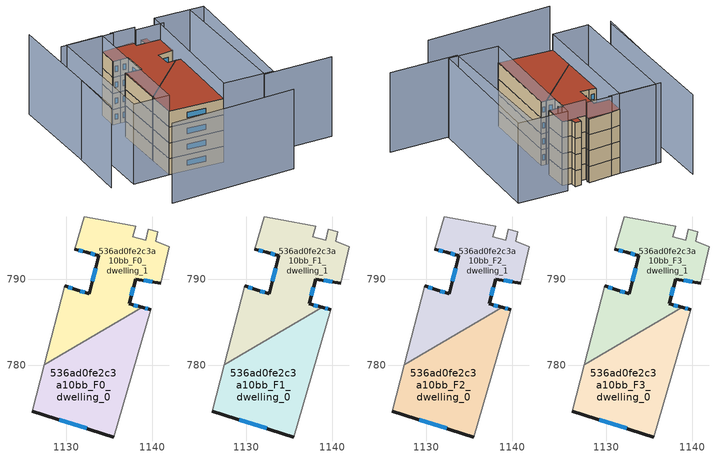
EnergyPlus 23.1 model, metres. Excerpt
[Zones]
536ad0fe2c3a10bb_F0_dwelling_0
 floor ground (EU_floor_Construction): 1139.83,786.46 1135.53,771.6 1125.99,774.62 1127.4,780.05 1138.86,786.72 z0
 wall outside (EU_wall_Construction): 1139.83,786.46 1138.86,786.72 / 1125.99,774.62 1135.53,771.6 z0:3
 wall adiabatic (EU_wall_Construction): 1127.4,780.05 1125.99,774.62 / 1135.53,771.6 1139.83,786.46 z0:3
 wall to 536ad0fe2c3a10bb_F0_dwelling_1 (EU_wall_Construction): 1138.86,786.72 1127.4,780.05 z0:3
 window (EU_Window_Construction): 1139.51,786.55 1139.18,786.63 / 1129.17,773.61 1132.35,772.61 z1:2
536ad0fe2c3a10bb_F0_dwelling_1
 floor ground (EU_floor_Construction): 1140.67,795.55 1140.42,794.45 1142.01,793.83 1141,789.54 1138.06,790.03 1137.31,787.13 1138.86,786.72 1127.4,780.05 1129.77,789.22 1131.13,788.78 1132.63,788.3 1133.78,792.76 1132.38,793.15 1130.99,793.53 1132.08,797.27 1133.73,797 1138.05,796.18 1137.71,794.97 1139.23,794.56 1139.56,795.83 z0
 wall outside (EU_wall_Construction): 1130.99,793.53 1132.38,793.15 1133.78,792.76 1132.63,788.3 1131.13,788.78 1129.77,789.22 / 1138.86,786.72 1137.31,787.13 1138.06,790.03 1141,789.54 z0:3
 wall adiabatic (EU_wall_Construction): 1129.77,789.22 1127.4,780.05 / 1141,789.54 1142.01,793.83 1140.42,794.45 1140.67,795.55 1139.56,795.83 1139.23,794.56 1137.71,794.97 1138.05,796.18 1133.73,797 1132.08,797.27 1130.99,793.53 z0:3
 window (EU_Window_Construction): 1130.68,788.93 1130.22,789.08 / 1132.13,788.46 1131.63,788.62 / 1133.4,791.27 1133.01,789.79 / 1132.85,793.02 1133.31,792.89 / 1131.45,793.4 1131.92,793.28 / 1139.04,789.87 1140.02,789.7 / 1137.56,788.1 1137.81,789.06 / 1138.34,786.86 1137.83,786.99 z1:2
536ad0fe2c3a10bb_F1_dwelling_0
 floor to 536ad0fe2c3a10bb_F0_dwelling_0 (EU_floor_Construction): 1139.83,786.46 1135.53,771.6 1125.99,774.62 1127.4,780.05 1138.86,786.72 z3
 wall outside (EU_wall_Construction): 1139.83,786.46 1138.86,786.72 / 1125.99,774.62 1135.53,771.6 z3:6
 wall adiabatic (EU_wall_Construction): 1127.4,780.05 1125.99,774.62 / 1135.53,771.6 1139.83,786.46 z3:6
 wall to 536ad0fe2c3a10bb_F1_dwelling_1 (EU_wall_Construction): 1138.86,786.72 1127.4,780.05 z3:6
 window (EU_Window_Construction): 1139.51,786.55 1139.18,786.63 / 1129.17,773.61 1132.35,772.61 z4:5
536ad0fe2c3a10bb_F1_dwelling_1
 floor to 536ad0fe2c3a10bb_F0_dwelling_1 (EU_floor_Construction): 1140.67,795.55 1140.42,794.45 1142.01,793.83 1141,789.54 1138.06,790.03 1137.31,787.13 1138.86,786.72 1127.4,780.05 1129.77,789.22 1131.13,788.78 1132.63,788.3 1133.78,792.76 1132.38,793.15 1130.99,793.53 1132.08,797.27 1133.73,797 1138.05,796.18 1137.71,794.97 1139.23,794.56 1139.56,795.83 z3
 wall outside (EU_wall_Construction): 1130.99,793.53 1132.38,793.15 1133.78,792.76 1132.63,788.3 1131.13,788.78 1129.77,789.22 / 1138.86,786.72 1137.31,787.13 1138.06,790.03 1141,789.54 z3:6
 wall adiabatic (EU_wall_Construction): 1129.77,789.22 1127.4,780.05 / 1141,789.54 1142.01,793.83 1140.42,794.45 1140.67,795.55 1139.56,795.83 1139.23,794.56 1137.71,794.97 1138.05,796.18 1133.73,797 1132.08,797.27 1130.99,793.53 z3:6
 window (EU_Window_Construction): 1130.68,788.93 1130.22,789.08 / 1132.13,788.46 1131.63,788.62 / 1133.4,791.27 1133.01,789.79 / 1132.85,793.02 1133.31,792.89 / 1131.45,793.4 1131.92,793.28 / 1139.04,789.87 1140.02,789.7 / 1137.56,788.1 1137.81,789.06 / 1138.34,786.86 1137.83,786.99 z4:5
536ad0fe2c3a10bb_F2_dwelling_0
 floor to 536ad0fe2c3a10bb_F1_dwelling_0 (EU_floor_Construction): 1139.83,786.46 1135.53,771.6 1125.99,774.62 1127.4,780.05 1138.86,786.72 z6
 wall outside (EU_wall_Construction): 1139.83,786.46 1138.86,786.72 / 1125.99,774.62 1135.53,771.6 z6:9
 wall adiabatic (EU_wall_Construction): 1127.4,780.05 1125.99,774.62 / 1135.53,771.6 1139.83,786.46 z6:9
 wall to 536ad0fe2c3a10bb_F2_dwelling_1 (EU_wall_Construction): 1138.86,786.72 1127.4,780.05 z6:9
 window (EU_Window_Construction): 1139.51,786.55 1139.18,786.63 / 1129.17,773.61 1132.35,772.61 z7:8
536ad0fe2c3a10bb_F2_dwelling_1
 floor to 536ad0fe2c3a10bb_F1_dwelling_1 (EU_floor_Construction): 1140.67,795.55 1140.42,794.45 1142.01,793.83 1141,789.54 1138.06,790.03 1137.31,787.13 1138.86,786.72 1127.4,780.05 1129.77,789.22 1131.13,788.78 1132.63,788.3 1133.78,792.76 1132.38,793.15 1130.99,793.53 1132.08,797.27 1133.73,797 1138.05,796.18 1137.71,794.97 1139.23,794.56 1139.56,795.83 z6
 wall outside (EU_wall_Construction): 1130.99,793.53 1132.38,793.15 1133.78,792.76 1132.63,788.3 1131.13,788.78 1129.77,789.22 / 1138.86,786.72 1137.31,787.13 1138.06,790.03 1141,789.54 z6:9
 wall adiabatic (EU_wall_Construction): 1129.77,789.22 1127.4,780.05 / 1141,789.54 1142.01,793.83 1140.42,794.45 1140.67,795.55 1139.56,795.83 1139.23,794.56 1137.71,794.97 1138.05,796.18 1133.73,797 1132.08,797.27 1130.99,793.53 z6:9
 window (EU_Window_Construction): 1130.68,788.93 1130.22,789.08 / 1132.13,788.46 1131.63,788.62 / 1133.4,791.27 1133.01,789.79 / 1132.85,793.02 1133.31,792.89 / 1131.45,793.4 1131.92,793.28 / 1139.04,789.87 1140.02,789.7 / 1137.56,788.1 1137.81,789.06 / 1138.34,786.86 1137.83,786.99 z7:8
536ad0fe2c3a10bb_F3_dwelling_0
 floor to 536ad0fe2c3a10bb_F2_dwelling_0 (EU_floor_Construction): 1139.83,786.46 1135.53,771.6 1125.99,774.62 1127.4,780.05 1138.86,786.72 z9
 wall outside (EU_wall_Construction): 1139.83,786.46 1138.86,786.72 / 1125.99,774.62 1135.53,771.6 z9:12
 wall adiabatic (EU_wall_Construction): 1127.4,780.05 1125.99,774.62 / 1135.53,771.6 1139.83,786.46 z9:12
 wall to 536ad0fe2c3a10bb_F3_dwelling_1 (EU_wall_Construction): 1138.86,786.72 1127.4,780.05 z9:12
 window (EU_Window_Construction): 1139.51,786.55 1139.18,786.63 / 1129.17,773.61 1132.35,772.61 z10:11
 roof outside (EU_roof_Construction): 1135.53,771.6 1139.83,786.46 1138.86,786.72 1127.4,780.05 1125.99,774.62 z12
536ad0fe2c3a10bb_F3_dwelling_1
 floor to 536ad0fe2c3a10bb_F2_dwelling_1 (EU_floor_Construction): 1140.67,795.55 1140.42,794.45 1142.01,793.83 1141,789.54 1138.06,790.03 1137.31,787.13 1138.86,786.72 1127.4,780.05 1129.77,789.22 1131.13,788.78 1132.63,788.3 1133.78,792.76 1132.38,793.15 1130.99,793.53 1132.08,797.27 1133.73,797 1138.05,796.18 1137.71,794.97 1139.23,794.56 1139.56,795.83 z9
 wall outside (EU_wall_Construction): 1130.99,793.53 1132.38,793.15 1133.78,792.76 1132.63,788.3 1131.13,788.78 1129.77,789.22 / 1138.86,786.72 1137.31,787.13 1138.06,790.03 1141,789.54 z9:12
 wall adiabatic (EU_wall_Construction): 1129.77,789.22 1127.4,780.05 / 1141,789.54 1142.01,793.83 1140.42,794.45 1140.67,795.55 1139.56,795.83 1139.23,794.56 1137.71,794.97 1138.05,796.18 1133.73,797 1132.08,797.27 1130.99,793.53 z9:12
 window (EU_Window_Construction): 1130.68,788.93 1130.22,789.08 / 1132.13,788.46 1131.63,788.62 / 1133.4,791.27 1133.01,789.79 / 1132.85,793.02 1133.31,792.89 / 1131.45,793.4 1131.92,793.28 / 1139.04,789.87 1140.02,789.7 / 1137.56,788.1 1137.81,789.06 / 1138.34,786.86 1137.83,786.99 z10:11
 roof outside (EU_roof_Construction): 1138.86,786.72 1137.31,787.13 1138.06,790.03 1141,789.54 1142.01,793.83 1140.42,794.45 1140.67,795.55 1139.56,795.83 1139.23,794.56 1137.71,794.97 1138.05,796.18 1133.73,797 1132.08,797.27 1130.99,793.53 1132.38,793.15 1133.78,792.76 1132.63,788.3 1131.13,788.78 1129.77,789.22 1127.4,780.05 z12
shading: 1119.62,767.19 1142.35,761.95 / 1119.02,788.47 1115.98,778 / 1123.63,805.9 1116.42,778.62 / 1154.76,765.86 1142.48,769.02 / 1142.48,769.02 1148.84,793.72 / 1142.64,793.58 1137.71,794.97 / 1138.12,795.74 1133.73,797 / 1134.04,796.65 1124.63,799.22 / 1132.08,797.27 1125.99,774.62 / 1125.99,774.62 1119.5,776.36 / 1119.5,776.36 1125.6,799.01 / 1125.6,799.01 1132.08,797.27 / 1135.4,771.47 1142.6,795.83 / 1142.6,795.83 1151.44,793.22 / 1151.44,793.22 1144.24,768.86 / 1144.24,768.86 1135.4,771.47 z0:15
[Building]
EU S2 Campaign: North Axis=0; Terrain=City; Solar Distribution=FullExterior
[Site:Location]
Bologna: Latitude=44.5; Longitude=11.25; Time Zone=1; Elevation=37
[SizingPeriod:WeatherFileDays]
AnnualSizingPeriod: Begin Month=1; Begin Day of Month=1; End Month=12; End Day of Month=31; Day of Week for Start Day=Monday; Use Weather File Daylight Saving Period=No; Use Weather File Rain and Snow Indicators=No
[MATERIAL]
EU_InternalMass_Material: Roughness=MediumRough; Thickness=0.1; Conductivity=1; Density=1800; Specific Heat=900; Thermal Absorptance=0.9; Solar Absorptance=0.7; Visible Absorptance=0.7
[MATERIAL:NOMASS] Roughness=MediumRough; Thermal Absorptance=0.9; Solar Absorptance=0.7; Visible Absorptance=0.7
Name | Thermal Resistance
EU_wall_NoMass | 0.937881
EU_roof_NoMass | 0.548572
EU_floor_NoMass | 0.71348
[WINDOWMATERIAL:SIMPLEGLAZINGSYSTEM]
EU_Window_SimpleGlazing: UFactor=4.25633; Solar Heat Gain Coefficient=0.85; Visible Transmittance=0.85
[CONSTRUCTION]
EU_wall_Construction: EU_wall_NoMass
EU_roof_Construction: EU_roof_NoMass
EU_floor_Construction: EU_floor_NoMass
EU_Window_Construction: EU_Window_SimpleGlazing
EU_InternalMass_Construction: EU_InternalMass_Material
[ZONE] Type=1; Multiplier=1; Ceiling Height=autocalculate; Floor Area=autocalculate; Part of Total Floor Area=Yes
Name | Volume
536ad0fe2c3a10bb_F0_dwelling_0 | 334.136
536ad0fe2c3a10bb_F1_dwelling_0; 536ad0fe2c3a10bb_F2_dwelling_0; 536ad0fe2c3a10bb_F3_dwelling_0 | 334.137
536ad0fe2c3a10bb_F0_dwelling_1 | 334.129
536ad0fe2c3a10bb_F1_dwelling_1; 536ad0fe2c3a10bb_F2_dwelling_1; 536ad0fe2c3a10bb_F3_dwelling_1 | 334.128
[INTERNALMASS] Construction=EU_InternalMass_Construction
Name | Zone or ZoneList | Surface Area
536ad0fe2c3a10bb_F0_dwelling_0_EU_InternalMass | 536ad0fe2c3a10bb_F0_dwelling_0 | 111.379
536ad0fe2c3a10bb_F0_dwelling_1_EU_InternalMass | 536ad0fe2c3a10bb_F0_dwelling_1 | 111.376
536ad0fe2c3a10bb_F1_dwelling_0_EU_InternalMass | 536ad0fe2c3a10bb_F1_dwelling_0 | 111.379
536ad0fe2c3a10bb_F1_dwelling_1_EU_InternalMass | 536ad0fe2c3a10bb_F1_dwelling_1 | 111.376
536ad0fe2c3a10bb_F2_dwelling_0_EU_InternalMass | 536ad0fe2c3a10bb_F2_dwelling_0 | 111.379
536ad0fe2c3a10bb_F2_dwelling_1_EU_InternalMass | 536ad0fe2c3a10bb_F2_dwelling_1 | 111.376
536ad0fe2c3a10bb_F3_dwelling_0_EU_InternalMass | 536ad0fe2c3a10bb_F3_dwelling_0 | 111.379
536ad0fe2c3a10bb_F3_dwelling_1_EU_InternalMass | 536ad0fe2c3a10bb_F3_dwelling_1 | 111.376
[OTHEREQUIPMENT] Fuel Type=Electricity; Design Level Calculation Method=Watts/Area; Power per Zone Floor Area=1; Fraction Latent=0; Fraction Radiant=0; Fraction Lost=0; Carbon Dioxide Generation Rate=0; EndUse Subcategory=EU_Step8_InternalGains
Name | Zone or ZoneList or Space or SpaceList | Schedule
EU_Step8_InternalGain_536ad0fe2c3a10bb_F0_dwelling_0_f000 | 536ad0fe2c3a10bb_F0_dwelling_0 | EU_Step8_GainSchedule_536ad0fe2c3a10bb_F0_dwelling_0_f000
EU_Step8_InternalGain_536ad0fe2c3a10bb_F0_dwelling_1_f000 | 536ad0fe2c3a10bb_F0_dwelling_1 | EU_Step8_GainSchedule_536ad0fe2c3a10bb_F0_dwelling_1_f000
EU_Step8_InternalGain_536ad0fe2c3a10bb_F1_dwelling_0_f000 | 536ad0fe2c3a10bb_F1_dwelling_0 | EU_Step8_GainSchedule_536ad0fe2c3a10bb_F1_dwelling_0_f000
EU_Step8_InternalGain_536ad0fe2c3a10bb_F1_dwelling_1_f000 | 536ad0fe2c3a10bb_F1_dwelling_1 | EU_Step8_GainSchedule_536ad0fe2c3a10bb_F1_dwelling_1_f000
EU_Step8_InternalGain_536ad0fe2c3a10bb_F2_dwelling_0_f000 | 536ad0fe2c3a10bb_F2_dwelling_0 | EU_Step8_GainSchedule_536ad0fe2c3a10bb_F2_dwelling_0_f000
EU_Step8_InternalGain_536ad0fe2c3a10bb_F2_dwelling_1_f000 | 536ad0fe2c3a10bb_F2_dwelling_1 | EU_Step8_GainSchedule_536ad0fe2c3a10bb_F2_dwelling_1_f000
EU_Step8_InternalGain_536ad0fe2c3a10bb_F3_dwelling_0_f000 | 536ad0fe2c3a10bb_F3_dwelling_0 | EU_Step8_GainSchedule_536ad0fe2c3a10bb_F3_dwelling_0_f000
EU_Step8_InternalGain_536ad0fe2c3a10bb_F3_dwelling_1_f000 | 536ad0fe2c3a10bb_F3_dwelling_1 | EU_Step8_GainSchedule_536ad0fe2c3a10bb_F3_dwelling_1_f000
[ZONEVENTILATION:DESIGNFLOWRATE] Schedule=EU_AlwaysOn; Design Flow Rate Calculation Method=AirChanges/Hour; Air Changes per Hour=0.687892; Ventilation Type=Natural; Fan Pressure Rise=0; Fan Total Efficiency=1; Constant Term Coefficient=1; Temperature Term Coefficient=0; Velocity Term Coefficient=0; Velocity Squared Term Coefficient=0; Minimum Indoor Temperature=-100; Maximum Indoor Temperature=100; Delta Temperature=-100; Minimum Outdoor Temperature=-100; Maximum Outdoor Temperature=100; Maximum Wind Speed=40
Name | Zone or ZoneList or Space or SpaceList
EU_ConstantAir_536ad0fe2c3a10bb_F0_dwelling_0 | 536ad0fe2c3a10bb_F0_dwelling_0
EU_ConstantAir_536ad0fe2c3a10bb_F0_dwelling_1 | 536ad0fe2c3a10bb_F0_dwelling_1
EU_ConstantAir_536ad0fe2c3a10bb_F1_dwelling_0 | 536ad0fe2c3a10bb_F1_dwelling_0
EU_ConstantAir_536ad0fe2c3a10bb_F1_dwelling_1 | 536ad0fe2c3a10bb_F1_dwelling_1
EU_ConstantAir_536ad0fe2c3a10bb_F2_dwelling_0 | 536ad0fe2c3a10bb_F2_dwelling_0
EU_ConstantAir_536ad0fe2c3a10bb_F2_dwelling_1 | 536ad0fe2c3a10bb_F2_dwelling_1
EU_ConstantAir_536ad0fe2c3a10bb_F3_dwelling_0 | 536ad0fe2c3a10bb_F3_dwelling_0
EU_ConstantAir_536ad0fe2c3a10bb_F3_dwelling_1 | 536ad0fe2c3a10bb_F3_dwelling_1
[HVACTEMPLATE:THERMOSTAT] Constant Heating Setpoint=20; Constant Cooling Setpoint=50
EU_HeatOnly_536ad0fe2c3a10bb_F0_dwelling_0; EU_HeatOnly_536ad0fe2c3a10bb_F0_dwelling_1; EU_HeatOnly_536ad0fe2c3a10bb_F1_dwelling_0; EU_HeatOnly_536ad0fe2c3a10bb_F1_dwelling_1; EU_HeatOnly_536ad0fe2c3a10bb_F2_dwelling_0; EU_HeatOnly_536ad0fe2c3a10bb_F2_dwelling_1; EU_HeatOnly_536ad0fe2c3a10bb_F3_dwelling_0; EU_HeatOnly_536ad0fe2c3a10bb_F3_dwelling_1
[HVACTEMPLATE:ZONE:IDEALLOADSAIRSYSTEM] System Availability Schedule=EU_AlwaysOn; Maximum Heating Supply Air Temperature=50; Minimum Cooling Supply Air Temperature=13; Maximum Heating Supply Air Humidity Ratio=0.0156; Minimum Cooling Supply Air Humidity Ratio=0.0077; Heating Limit=NoLimit; Cooling Limit=NoLimit; Heating Availability Schedule=EU_AlwaysOn; Cooling Availability Schedule=EU_CoolingOff; Dehumidification Control Type=ConstantSensibleHeatRatio; Cooling Sensible Heat Ratio=0.7; Dehumidification Setpoint=60; Humidification Control Type=None; Humidification Setpoint=30; Outdoor Air Method=None; Outdoor Air Flow Rate per Person=0.00944; Outdoor Air Flow Rate per Zone Floor Area=0; Outdoor Air Flow Rate per Zone=0; Demand Controlled Ventilation Type=None; Outdoor Air Economizer Type=NoEconomizer; Heat Recovery Type=None; Sensible Heat Recovery Effectiveness=0.7; Latent Heat Recovery Effectiveness=0.65
Name | Template Thermostat
536ad0fe2c3a10bb_F0_dwelling_0 | EU_HeatOnly_536ad0fe2c3a10bb_F0_dwelling_0
536ad0fe2c3a10bb_F0_dwelling_1 | EU_HeatOnly_536ad0fe2c3a10bb_F0_dwelling_1
536ad0fe2c3a10bb_F1_dwelling_0 | EU_HeatOnly_536ad0fe2c3a10bb_F1_dwelling_0
536ad0fe2c3a10bb_F1_dwelling_1 | EU_HeatOnly_536ad0fe2c3a10bb_F1_dwelling_1
536ad0fe2c3a10bb_F2_dwelling_0 | EU_HeatOnly_536ad0fe2c3a10bb_F2_dwelling_0
536ad0fe2c3a10bb_F2_dwelling_1 | EU_HeatOnly_536ad0fe2c3a10bb_F2_dwelling_1
536ad0fe2c3a10bb_F3_dwelling_0 | EU_HeatOnly_536ad0fe2c3a10bb_F3_dwelling_0
536ad0fe2c3a10bb_F3_dwelling_1 | EU_HeatOnly_536ad0fe2c3a10bb_F3_dwelling_1
[SIZING:ZONE] Zone Cooling Design Supply Air Temperature Input Method=SupplyAirTemperature; Zone Cooling Design Supply Air Temperature=13; Zone Heating Design Supply Air Temperature Input Method=SupplyAirTemperature; Zone Heating Design Supply Air Temperature=50; Zone Cooling Design Supply Air Humidity Ratio=0.008; Zone Heating Design Supply Air Humidity Ratio=0.008; Cooling Design Air Flow Method=DesignDay; Cooling Design Air Flow Rate=0; Cooling Minimum Air Flow per Zone Floor Area=0.000762; Cooling Minimum Air Flow=0; Cooling Minimum Air Flow Fraction=0.2; Heating Design Air Flow Method=DesignDay; Heating Design Air Flow Rate=0; Heating Maximum Air Flow per Zone Floor Area=0.002032; Heating Maximum Air Flow=0.141576; Heating Maximum Air Flow Fraction=0.3; Account for Dedicated Outdoor Air System=No; Dedicated Outdoor Air System Control Strategy=NeutralSupplyAir; Dedicated Outdoor Air Low Setpoint Temperature for Design=autosize; Dedicated Outdoor Air High Setpoint Temperature for Design=autosize; Zone Load Sizing Method=Sensible Load Only No Latent Load; Zone Latent Cooling Design Supply Air Humidity Ratio Input Method=HumidityRatioDifference; Zone Cooling Design Supply Air Humidity Ratio Difference=0.005; Zone Latent Heating Design Supply Air Humidity Ratio Input Method=HumidityRatioDifference; Zone Humidification Design Supply Air Humidity Ratio Difference=0.005
536ad0fe2c3a10bb_F0_dwelling_0; 536ad0fe2c3a10bb_F0_dwelling_1; 536ad0fe2c3a10bb_F1_dwelling_0; 536ad0fe2c3a10bb_F1_dwelling_1; 536ad0fe2c3a10bb_F2_dwelling_0; 536ad0fe2c3a10bb_F2_dwelling_1; 536ad0fe2c3a10bb_F3_dwelling_0; 536ad0fe2c3a10bb_F3_dwelling_1
[SCHEDULE:CONSTANT]
Name | Hourly Value
EU_AlwaysOn | 1
EU_CoolingOff | 0
[SCHEDULE:FILE] Column Number=1; Rows to Skip at Top=0; Number of Hours of Data=8760; Column Separator=Comma; Interpolate to Timestep=No; Minutes per Item=60; Adjust Schedule for Daylight Savings=Yes
Name | File
EU_Step8_GainSchedule_536ad0fe2c3a10bb_F0_dwelling_0_f000 | ../../schedules/536ad0fe2c3a10bb/536ad0fe2c3a10bb_F0_dwelling_0_f000_gain.csv
EU_Step8_GainSchedule_536ad0fe2c3a10bb_F0_dwelling_1_f000 | ../../schedules/536ad0fe2c3a10bb/536ad0fe2c3a10bb_F0_dwelling_1_f000_gain.csv
EU_Step8_GainSchedule_536ad0fe2c3a10bb_F1_dwelling_0_f000 | ../../schedules/536ad0fe2c3a10bb/536ad0fe2c3a10bb_F1_dwelling_0_f000_gain.csv
EU_Step8_GainSchedule_536ad0fe2c3a10bb_F1_dwelling_1_f000 | ../../schedules/536ad0fe2c3a10bb/536ad0fe2c3a10bb_F1_dwelling_1_f000_gain.csv
EU_Step8_GainSchedule_536ad0fe2c3a10bb_F2_dwelling_0_f000 | ../../schedules/536ad0fe2c3a10bb/536ad0fe2c3a10bb_F2_dwelling_0_f000_gain.csv
EU_Step8_GainSchedule_536ad0fe2c3a10bb_F2_dwelling_1_f000 | ../../schedules/536ad0fe2c3a10bb/536ad0fe2c3a10bb_F2_dwelling_1_f000_gain.csv
EU_Step8_GainSchedule_536ad0fe2c3a10bb_F3_dwelling_0_f000 | ../../schedules/536ad0fe2c3a10bb/536ad0fe2c3a10bb_F3_dwelling_0_f000_gain.csv
EU_Step8_GainSchedule_536ad0fe2c3a10bb_F3_dwelling_1_f000 | ../../schedules/536ad0fe2c3a10bb/536ad0fe2c3a10bb_F3_dwelling_1_f000_gain.csv
